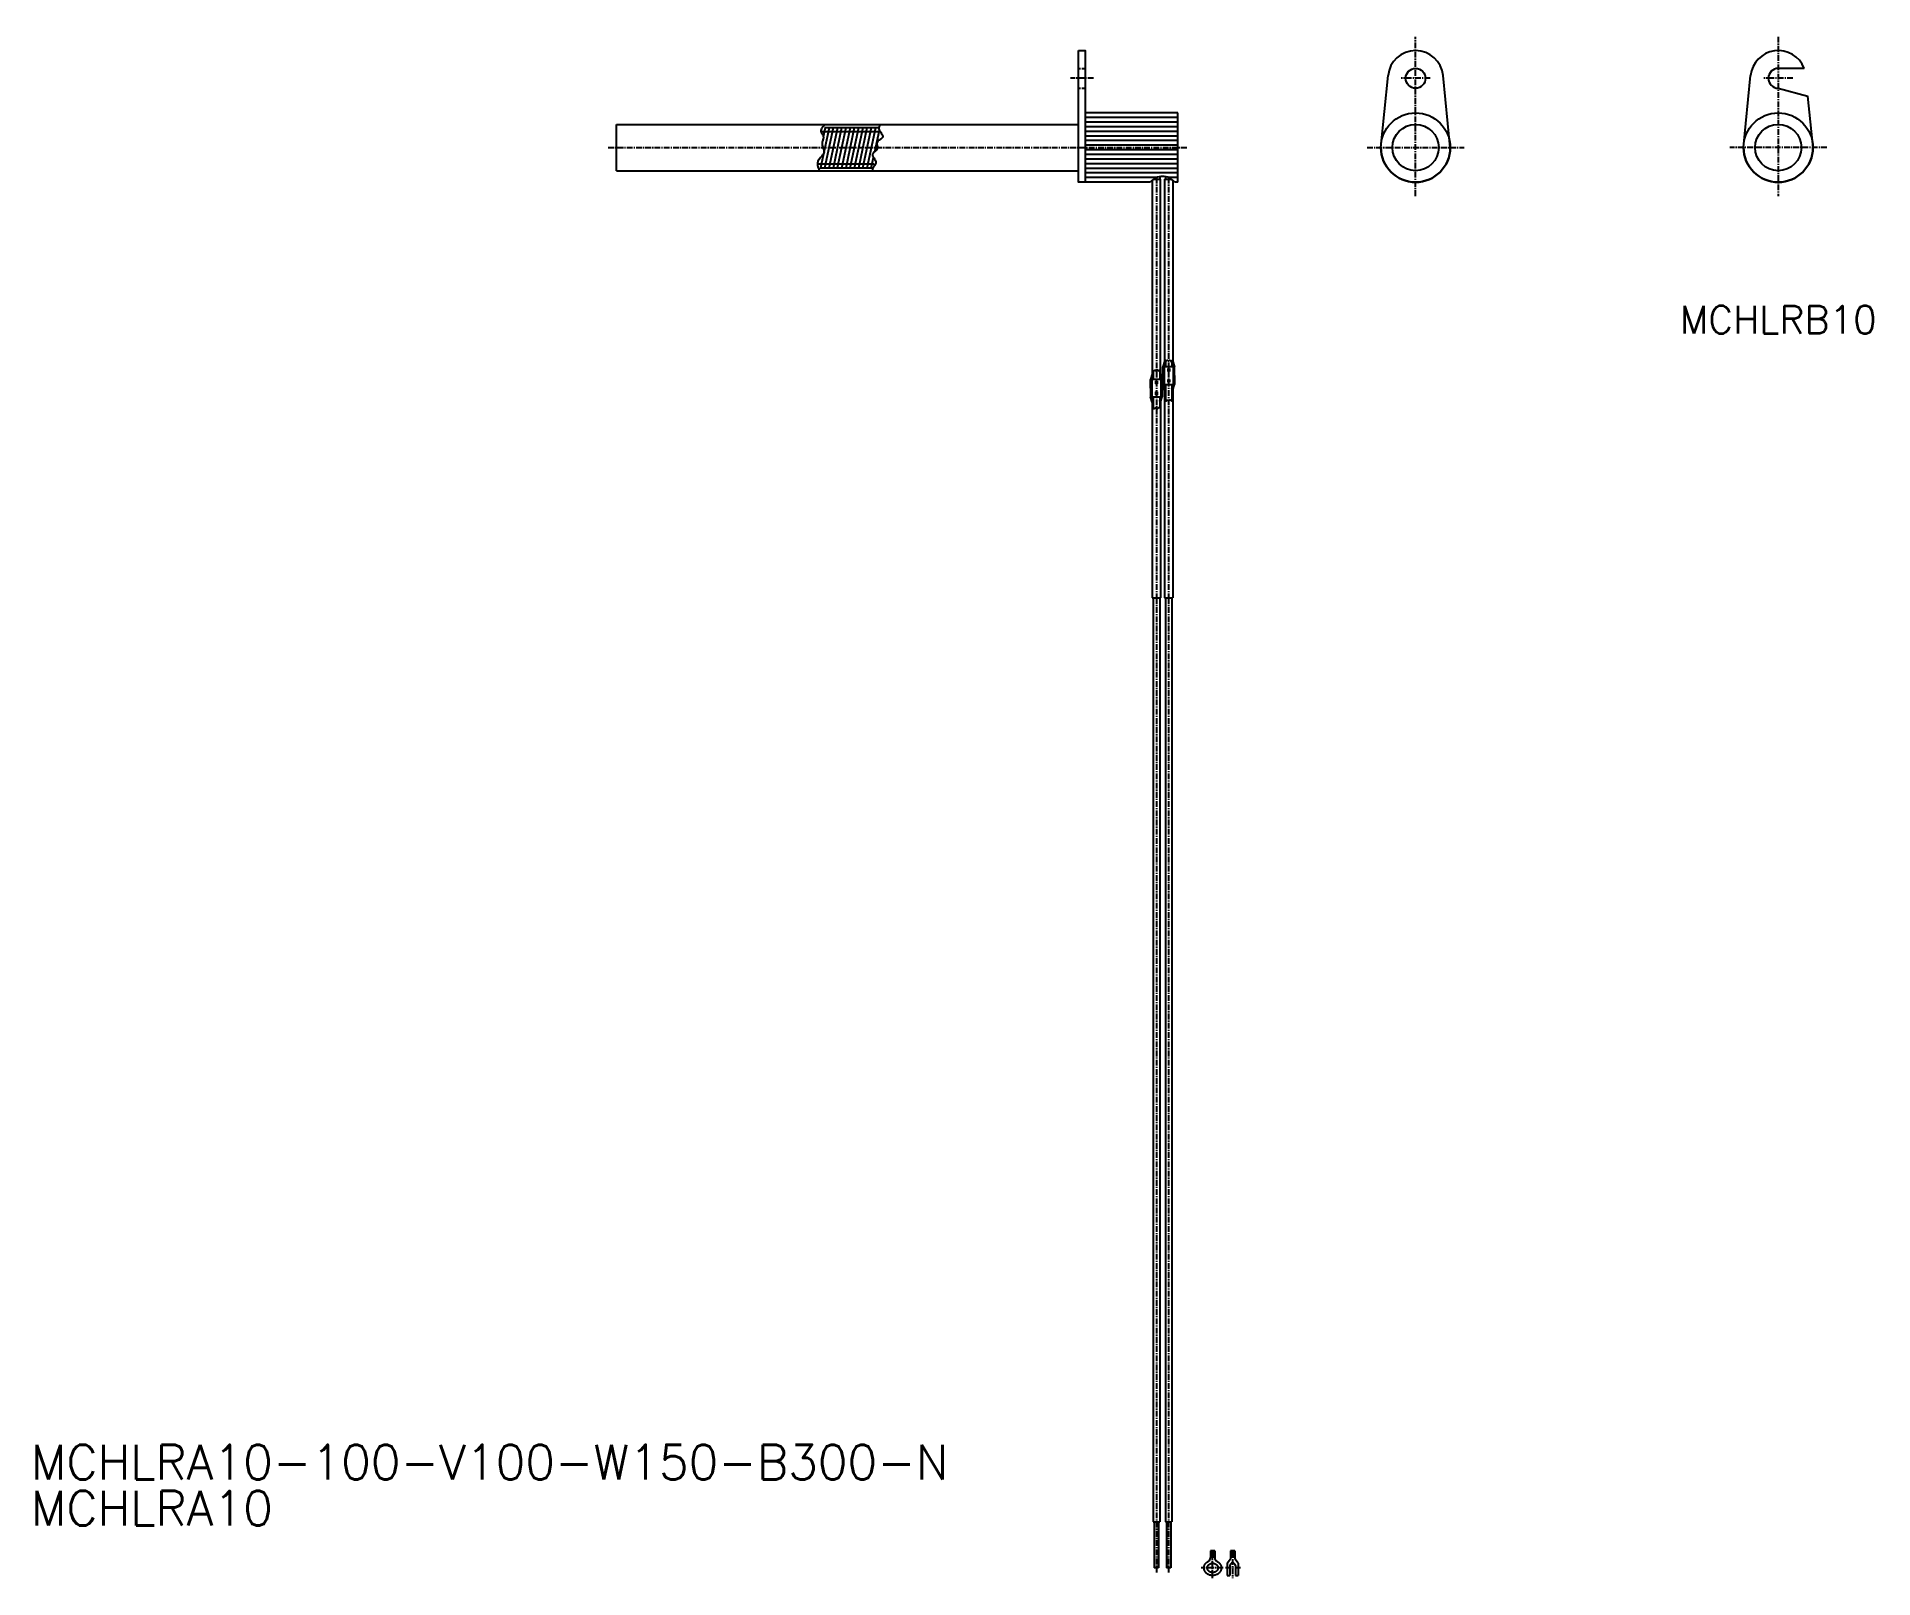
# Model space of a CAD drawing. Extents: x 65 to 462, y 37 to 370.
import ezdxf
from ezdxf.enums import TextEntityAlignment as Align

# ---------------------------------------------------------------- set-up
doc = ezdxf.new("R2010")
doc.units = 0
doc.linetypes.add('CENTER', pattern=[2, 1.25, -0.25, 0.25, -0.25])
doc.linetypes.add('DASHED', pattern=[0.75, 0.5, -0.25])
doc.layers.get('0').update_dxf_attribs({"linetype": 'CONTINUOUS'})
doc.layers.add('CENTER', color=1, linetype='CENTER')
doc.styles.get("Standard").update_dxf_attribs({"font": 'txt.shx', "bigfont": 'extfont.shx'})

msp = doc.modelspace()

# ---------------------------------------------------------------- linework, layer by layer
at = {"color": 3, "linetype": 'DASHED'}
for p, q in [((290.08, 363.6), (291.58, 363.6)), ((290.08, 359.3), (291.58, 359.3))]:
    msp.add_line(p, q, dxfattribs=at)
at = {"color": 7, "linetype": 'CONTINUOUS'}
for p, q in [((355.58, 346.45), (357.11, 362.05)), ((370.58, 346.45), (369.05, 362.05)), ((434.04, 346.45), (435.61, 362.05)), ((447.18, 363.6), (441.58, 363.6)), ((441.58, 359.3), (448, 357.58)), ((311.58, 353.95), (291.58, 353.95)), ((311.58, 338.95), (311.58, 353.95)), ((449.12, 346.45), (448, 357.58)), ((190.08, 351.45), (290.08, 351.45)), ((190.08, 341.45), (190.08, 351.45)), ((311.58, 352.95), (291.58, 352.95)), ((311.58, 351.95), (291.58, 351.95)), ((311.58, 350.95), (291.58, 350.95)), ((311.58, 349.95), (291.58, 349.95)), ((311.58, 348.95), (291.58, 348.95)), ((311.58, 347.95), (291.58, 347.95)), ((311.58, 346.95), (291.58, 346.95)), ((311.58, 345.95), (291.58, 345.95)), ((311.58, 344.95), (291.58, 344.95)), ((311.58, 343.95), (291.58, 343.95)), ((311.58, 342.95), (291.58, 342.95)), ((311.58, 341.95), (291.58, 341.95)), ((190.08, 341.45), (290.08, 341.45)), ((311.58, 340.95), (291.58, 340.95)), ((306.99, 339.95), (291.58, 339.95)), ((305.65, 338.95), (291.58, 338.95)), ((306.05, 339.36), (306.05, 297.42)), ((306.35, 339.6), (307.89, 339.6)), ((307.69, 340.16), (307.69, 339.6)), ((307.89, 297.42), (307.89, 339.6)), ((308.71, 339.6), (308.71, 300.12)), ((308.71, 339.6), (310.25, 339.6)), ((308.91, 340.16), (308.91, 339.6)), ((311.58, 339.95), (309.61, 339.95)), ((310.55, 339.36), (310.55, 300.12)), ((311.58, 338.95), (310.95, 338.95)), ((306.05, 298.29), (306.09, 298.26)), ((307.82, 298.19), (307.89, 298.12)), ((308.71, 300.12), (308.38, 298.96)), ((308.38, 297.07), (308.38, 298.96)), ((310.55, 300.12), (310.88, 298.96)), ((310.88, 297.07), (310.88, 298.96)), ((306.05, 297.42), (305.72, 296.27)), ((305.72, 294.37), (305.72, 296.27)), ((305.72, 294.37), (305.72, 292.47)), ((307.89, 297.42), (308.22, 296.27)), ((308.22, 294.37), (308.22, 296.27)), ((308.22, 294.37), (308.22, 292.47)), ((308.38, 297.07), (308.38, 295.17)), ((308.71, 294.02), (308.38, 295.17)), ((310.55, 294.02), (310.88, 295.17)), ((310.88, 297.07), (310.88, 295.17)), ((306.05, 291.32), (305.72, 292.47)), ((306.05, 291.32), (306.05, 248.95)), ((307.89, 291.32), (308.22, 292.47)), ((307.89, 291.32), (307.89, 248.95)), ((308.71, 294.02), (308.71, 248.95)), ((310.55, 294.02), (310.55, 248.95)), ((306.05, 248.95), (307.89, 248.95)), ((306.25, 248.95), (306.25, 48.95)), ((307.69, 248.95), (307.69, 48.95)), ((308.71, 248.95), (310.55, 248.95)), ((308.91, 248.95), (308.91, 48.95)), ((310.35, 248.95), (310.35, 48.95)), ((306.25, 48.95), (307.69, 48.95)), ((306.51, 48.95), (306.51, 38.95)), ((307.43, 48.95), (307.43, 38.95)), ((308.91, 48.95), (310.35, 48.95)), ((309.17, 48.95), (309.17, 38.95)), ((310.09, 48.95), (310.09, 38.95)), ((319.61, 42.61), (318.69, 42.61)), ((318.69, 42.61), (318.69, 41.17)), ((318.69, 41.37), (319.61, 41.37)), ((318.96, 42.61), (318.96, 41.37)), ((319.34, 42.61), (319.34, 41.37)), ((319.61, 42.61), (319.61, 41.17)), ((322.33, 39.96), (323.02, 40.9)), ((322.33, 39.96), (322.33, 37.31)), ((323.02, 42.61), (323.02, 40.9)), ((323.94, 42.61), (323.02, 42.61)), ((323.02, 41.37), (323.94, 41.37)), ((323.29, 42.61), (323.29, 41.37)), ((323.68, 42.61), (323.68, 41.37)), ((323.94, 42.61), (323.94, 40.9)), ((324.64, 39.96), (323.94, 40.9)), ((324.64, 39.96), (324.64, 37.31)), ((307.43, 38.95), (306.51, 38.95)), ((310.09, 38.95), (309.17, 38.95)), ((322.33, 37.31), (322.9, 37.31)), ((322.9, 39.44), (322.9, 37.31)), ((324.07, 39.44), (324.07, 37.31)), ((324.07, 37.31), (324.64, 37.31))]:
    msp.add_line(p, q, dxfattribs=at)
at = {"color": 3, "linetype": 'CONTINUOUS'}
for p, q in [((234.32, 342.12), (236.18, 350.83)), ((234.43, 349.94), (246.95, 349.94)), ((234.89, 348.82), (235.32, 350.83)), ((235.16, 350.83), (247.11, 350.83)), ((235.23, 342.09), (237.09, 350.83)), ((236.14, 342.09), (238.01, 350.83)), ((237.05, 342.09), (238.92, 350.83)), ((237.98, 342.13), (239.83, 350.83)), ((238.88, 342.09), (240.75, 350.83)), ((239.79, 342.09), (241.66, 350.83)), ((240.7, 342.08), (242.57, 350.83)), ((241.62, 342.09), (243.49, 350.83)), ((242.53, 342.07), (244.4, 350.83)), ((243.45, 342.09), (245.31, 350.83)), ((244.36, 342.09), (246.23, 350.83)), ((246.01, 345.56), (247.01, 350.23)), ((247.11, 351.29), (247.12, 351.29)), ((233.65, 342.96), (245.9, 342.96)), ((234.1, 342.07), (245.53, 342.07)), ((245.27, 342.09), (245.75, 344.31)), ((306.25, 298.15), (306.25, 296.25)), ((307.69, 298.27), (307.69, 296.25)), ((308.91, 299.91), (308.63, 298.95)), ((309.63, 298.95), (308.63, 298.95)), ((308.63, 298.95), (308.63, 295.19)), ((308.71, 300.66), (308.84, 300.47)), ((308.91, 300.38), (308.91, 298.95)), ((309.45, 298.59), (309.45, 297.97)), ((309.63, 298.59), (309.45, 298.59)), ((310.63, 298.95), (309.63, 298.95)), ((309.81, 298.59), (309.63, 298.59)), ((309.81, 298.59), (309.81, 297.97)), ((310.35, 300.3), (310.35, 298.95)), ((310.35, 299.91), (310.63, 298.95)), ((310.55, 300.62), (310.44, 300.44)), ((310.63, 298.95), (310.63, 295.19)), ((306.25, 297.21), (305.97, 296.25)), ((306.97, 296.25), (305.97, 296.25)), ((305.97, 296.25), (305.97, 292.49)), ((306.79, 295.89), (306.79, 295.27)), ((306.97, 295.89), (306.79, 295.89)), ((306.97, 295.27), (306.79, 295.27)), ((307.96, 296.25), (306.97, 296.25)), ((307.15, 295.89), (306.97, 295.89)), ((307.15, 295.27), (306.97, 295.27)), ((307.15, 295.89), (307.15, 295.27)), ((307.69, 297.21), (307.96, 296.25)), ((307.96, 296.25), (307.96, 292.49)), ((308.63, 295.19), (310.63, 295.19)), ((308.91, 294.23), (308.63, 295.19)), ((308.91, 295.19), (308.91, 291.71)), ((309.63, 297.97), (309.45, 297.97)), ((309.63, 296.26), (309.45, 296.26)), ((309.45, 296.26), (309.45, 295.65)), ((309.63, 295.65), (309.45, 295.65)), ((309.81, 297.97), (309.63, 297.97)), ((309.81, 296.26), (309.63, 296.26)), ((309.81, 295.65), (309.63, 295.65)), ((309.81, 296.26), (309.81, 295.65)), ((310.35, 295.19), (310.35, 291.68)), ((310.35, 294.23), (310.63, 295.19)), ((306.25, 291.53), (305.97, 292.49)), ((305.97, 292.49), (307.96, 292.49)), ((306.25, 292.49), (306.25, 290.01)), ((306.97, 293.57), (306.79, 293.57)), ((306.79, 293.57), (306.79, 292.95)), ((306.97, 292.95), (306.79, 292.95)), ((307.15, 293.57), (306.97, 293.57)), ((307.15, 292.95), (306.97, 292.95)), ((307.15, 293.57), (307.15, 292.95)), ((307.69, 292.49), (307.69, 290.12)), ((307.69, 291.53), (307.96, 292.49)), ((308.71, 291.87), (308.82, 291.78)), ((310.55, 291.9), (310.47, 291.81)), ((306.05, 290.15), (306.13, 290.1)), ((307.8, 290.03), (307.89, 289.94))]:
    msp.add_line(p, q, dxfattribs=at)
for p, q in [((318.06, 40.29), (318.16, 40.35)), ((320.14, 40.35), (320.24, 40.29))]:
    msp.add_line(p, q)
at = {"color": 7, "linetype": 'CONTINUOUS'}
msp.add_lwpolyline([(290.08, 367.45), (291.58, 367.45), (291.58, 338.95), (290.08, 338.95)], close=True, dxfattribs=at)
at = {"color": 3, "linetype": 'CONTINUOUS', "flags": 128}
for points in [[(235.29, 351.45), (235.16, 351.33), (234.96, 351.13), (234.79, 350.94), (234.63, 350.75), (234.5, 350.55), (234.41, 350.36), (234.36, 350.16), (234.35, 349.97), (234.4, 349.77), (234.43, 349.68), (234.48, 349.6), (234.53, 349.51), (234.59, 349.42), (234.65, 349.33), (234.71, 349.24), (234.76, 349.15), (234.81, 349.06), (234.85, 348.96), (234.88, 348.87), (234.9, 348.73), (234.9, 348.59), (234.88, 348.45), (234.84, 348.31), (234.8, 348.16), (234.75, 348.02), (234.7, 347.87), (234.66, 347.72), (234.62, 347.57), (234.6, 347.41), (234.61, 347.2), (234.64, 346.98), (234.69, 346.76), (234.76, 346.54), (234.84, 346.33), (234.91, 346.12), (234.97, 345.91), (235.02, 345.71), (235.04, 345.52), (235.02, 345.33), (234.96, 345.15), (234.86, 344.97), (234.73, 344.79), (234.58, 344.62), (234.42, 344.45), (234.25, 344.28), (234.09, 344.1), (233.94, 343.92), (233.8, 343.73), (233.7, 343.53), (233.66, 343.39), (233.62, 343.25), (233.61, 343.11), (233.6, 342.96), (233.61, 342.81), (233.62, 342.66), (233.65, 342.51), (233.68, 342.36), (233.72, 342.22), (233.77, 342.07), (233.81, 341.98), (233.84, 341.89), (233.88, 341.79), (233.92, 341.7), (233.97, 341.61), (234.01, 341.52), (234.05, 341.45)], [(247.21, 351.45), (247.2, 351.44), (247.12, 351.31), (247.05, 351.17), (246.99, 351.04), (246.94, 350.91), (246.91, 350.78), (246.91, 350.64), (246.92, 350.5), (246.97, 350.32), (247.06, 350.13), (247.17, 349.94), (247.3, 349.75), (247.43, 349.57), (247.55, 349.38), (247.65, 349.21), (247.72, 349.04), (247.75, 348.88), (247.73, 348.73), (247.67, 348.61), (247.57, 348.5), (247.45, 348.39), (247.3, 348.28), (247.15, 348.18), (246.99, 348.07), (246.84, 347.95), (246.71, 347.83), (246.6, 347.7), (246.53, 347.55), (246.49, 347.43), (246.49, 347.29), (246.49, 347.15), (246.51, 347), (246.54, 346.85), (246.57, 346.71), (246.59, 346.56), (246.6, 346.42), (246.59, 346.28), (246.55, 346.15), (246.49, 346.02), (246.39, 345.9), (246.27, 345.78), (246.15, 345.67), (246.01, 345.57), (245.88, 345.46), (245.76, 345.36), (245.65, 345.25), (245.57, 345.14), (245.51, 345.03), (245.5, 344.87), (245.54, 344.7), (245.62, 344.52), (245.73, 344.34), (245.85, 344.15), (245.98, 343.96), (246.1, 343.76), (246.19, 343.57), (246.26, 343.38), (246.27, 343.2), (246.25, 343.06), (246.2, 342.93), (246.12, 342.79), (246.03, 342.66), (245.93, 342.53), (245.83, 342.4), (245.73, 342.27), (245.65, 342.13), (245.58, 341.99), (245.54, 341.85), (245.53, 341.79), (245.53, 341.72), (245.53, 341.66), (245.54, 341.59), (245.55, 341.52), (245.56, 341.45), (245.56, 341.45)], [(306.09, 298.26), (306.12, 298.24), (306.15, 298.21), (306.18, 298.19), (306.21, 298.17), (306.25, 298.15), (306.28, 298.14), (306.31, 298.13), (306.34, 298.12), (306.37, 298.12), (306.4, 298.13), (306.42, 298.14), (306.45, 298.15), (306.47, 298.16), (306.49, 298.17), (306.52, 298.19), (306.54, 298.2), (306.56, 298.22), (306.59, 298.23), (306.61, 298.24), (306.64, 298.24), (306.69, 298.24), (306.74, 298.22), (306.79, 298.19), (306.84, 298.16), (306.89, 298.13), (306.94, 298.1), (306.99, 298.08), (307.03, 298.06), (307.07, 298.06), (307.11, 298.08), (307.13, 298.1), (307.15, 298.13), (307.16, 298.15), (307.18, 298.18), (307.2, 298.21), (307.21, 298.24), (307.23, 298.27), (307.24, 298.29), (307.26, 298.3), (307.28, 298.3), (307.3, 298.3), (307.32, 298.28), (307.35, 298.25), (307.37, 298.23), (307.4, 298.19), (307.42, 298.16), (307.44, 298.14), (307.47, 298.11), (307.49, 298.1), (307.52, 298.1), (307.53, 298.11), (307.55, 298.12), (307.56, 298.14), (307.58, 298.16), (307.59, 298.18), (307.61, 298.2), (307.62, 298.23), (307.64, 298.24), (307.66, 298.26), (307.67, 298.27), (307.69, 298.27), (307.7, 298.27), (307.71, 298.27), (307.73, 298.26), (307.74, 298.25), (307.76, 298.24), (307.77, 298.23), (307.79, 298.22), (307.8, 298.2), (307.82, 298.19)], [(308.84, 300.47), (308.86, 300.44), (308.89, 300.41), (308.91, 300.38), (308.93, 300.36), (308.95, 300.33), (308.97, 300.31), (309, 300.3), (309.02, 300.29), (309.04, 300.28), (309.07, 300.28), (309.09, 300.29), (309.12, 300.31), (309.14, 300.33), (309.17, 300.35), (309.2, 300.37), (309.22, 300.39), (309.25, 300.41), (309.28, 300.43), (309.3, 300.44), (309.33, 300.44), (309.35, 300.43), (309.37, 300.42), (309.4, 300.4), (309.42, 300.38), (309.44, 300.36), (309.47, 300.34), (309.49, 300.32), (309.51, 300.3), (309.54, 300.29), (309.56, 300.28), (309.59, 300.28), (309.62, 300.29), (309.65, 300.31), (309.68, 300.33), (309.7, 300.35), (309.73, 300.37), (309.76, 300.39), (309.79, 300.41), (309.82, 300.42), (309.84, 300.43), (309.88, 300.42), (309.91, 300.41), (309.94, 300.38), (309.97, 300.34), (310, 300.31), (310.03, 300.27), (310.06, 300.23), (310.09, 300.19), (310.12, 300.16), (310.15, 300.15), (310.18, 300.14), (310.21, 300.15), (310.23, 300.16), (310.26, 300.18), (310.29, 300.22), (310.32, 300.25), (310.35, 300.3), (310.38, 300.34), (310.41, 300.39), (310.44, 300.44)], [(308.82, 291.78), (308.85, 291.75), (308.88, 291.73), (308.91, 291.7), (308.95, 291.68), (308.98, 291.66), (309.01, 291.65), (309.04, 291.64), (309.07, 291.63), (309.1, 291.63), (309.12, 291.64), (309.15, 291.65), (309.17, 291.66), (309.19, 291.68), (309.21, 291.7), (309.23, 291.71), (309.25, 291.73), (309.27, 291.75), (309.29, 291.76), (309.32, 291.77), (309.34, 291.78), (309.37, 291.78), (309.4, 291.77), (309.43, 291.77), (309.46, 291.75), (309.49, 291.74), (309.52, 291.73), (309.55, 291.71), (309.58, 291.7), (309.61, 291.7), (309.64, 291.7), (309.67, 291.7), (309.71, 291.72), (309.74, 291.73), (309.77, 291.75), (309.8, 291.78), (309.83, 291.8), (309.86, 291.82), (309.89, 291.83), (309.92, 291.84), (309.95, 291.84), (309.98, 291.84), (310.01, 291.82), (310.05, 291.8), (310.08, 291.78), (310.11, 291.75), (310.14, 291.72), (310.18, 291.7), (310.21, 291.67), (310.24, 291.66), (310.27, 291.65), (310.29, 291.65), (310.31, 291.66), (310.33, 291.67), (310.35, 291.68), (310.37, 291.7), (310.39, 291.72), (310.41, 291.74), (310.43, 291.76), (310.45, 291.79), (310.47, 291.81)], [(306.13, 290.1), (306.16, 290.07), (306.19, 290.04), (306.23, 290.02), (306.26, 290), (306.3, 289.98), (306.33, 289.96), (306.36, 289.95), (306.4, 289.94), (306.43, 289.94), (306.47, 289.94), (306.5, 289.95), (306.54, 289.96), (306.58, 289.98), (306.62, 290.01), (306.66, 290.03), (306.69, 290.05), (306.73, 290.07), (306.77, 290.09), (306.81, 290.1), (306.85, 290.1), (306.89, 290.09), (306.92, 290.07), (306.96, 290.05), (307, 290.03), (307.04, 290.01), (307.07, 289.98), (307.11, 289.96), (307.14, 289.95), (307.18, 289.94), (307.21, 289.94), (307.24, 289.95), (307.28, 289.97), (307.31, 289.99), (307.34, 290.03), (307.37, 290.06), (307.4, 290.09), (307.43, 290.12), (307.46, 290.15), (307.49, 290.17), (307.53, 290.19), (307.55, 290.19), (307.58, 290.19), (307.61, 290.18), (307.63, 290.17), (307.66, 290.15), (307.69, 290.13), (307.71, 290.11), (307.74, 290.08), (307.77, 290.05), (307.8, 290.03)]]:
    msp.add_lwpolyline(points, dxfattribs=at)
at = {"color": 7, "linetype": 'CONTINUOUS'}
for points in [[(320.24, 40.29, 0), (320.3, 40.25, 0), (320.35, 40.21, 0), (320.41, 40.17, 0), (320.47, 40.12, 0), (320.52, 40.08, 0), (320.57, 40.03, 0), (320.62, 39.98, 0), (320.66, 39.93, 0), (320.7, 39.88, 0), (320.74, 39.82, 0), (320.78, 39.77, 0), (320.82, 39.71, 0), (320.85, 39.65, 0), (320.88, 39.59, 0), (320.91, 39.53, 0), (320.94, 39.47, 0), (320.96, 39.41, 0), (320.98, 39.35, 0), (320.99, 39.28, 0), (321.01, 39.22, 0), (321.02, 39.16, 0), (321.03, 39.09, 0), (321.03, 39.03, 0), (321.03, 38.96, 0), (321.03, 38.9, 0), (321.03, 38.83, 0), (321.02, 38.77, 0), (321.01, 38.7, 0), (321, 38.64, 0), (320.98, 38.58, 0), (320.97, 38.51, 0), (320.94, 38.45, 0), (320.92, 38.39, 0), (320.89, 38.33, 0), (320.86, 38.27, 0), (320.83, 38.21, 0), (320.8, 38.15, 0), (320.76, 38.1, 0), (320.72, 38.04, 0), (320.68, 37.99, 0), (320.63, 37.94, 0), (320.59, 37.89, 0), (320.54, 37.84, 0), (320.49, 37.79, 0), (320.43, 37.75, 0), (320.38, 37.7, 0), (320.32, 37.66, 0), (320.26, 37.62, 0), (320.2, 37.59, 0), (320.14, 37.55, 0), (320.07, 37.52, 0), (320.01, 37.49, 0), (319.94, 37.46, 0), (319.87, 37.43, 0), (319.8, 37.41, 0), (319.73, 37.39, 0), (319.66, 37.37, 0), (319.59, 37.35, 0), (319.52, 37.34, 0), (319.45, 37.33, 0), (319.37, 37.32, 0), (319.3, 37.31, 0), (319.22, 37.31, 0), (319.15, 37.31, 0), (319.08, 37.31, 0), (319, 37.31, 0), (318.93, 37.32, 0), (318.85, 37.33, 0), (318.78, 37.34, 0), (318.71, 37.35, 0), (318.64, 37.37, 0), (318.57, 37.39, 0), (318.49, 37.41, 0), (318.43, 37.43, 0), (318.36, 37.46, 0), (318.29, 37.49, 0), (318.23, 37.52, 0), (318.16, 37.55, 0), (318.1, 37.59, 0), (318.04, 37.62, 0), (317.98, 37.66, 0), (317.92, 37.7, 0), (317.87, 37.75, 0), (317.81, 37.79, 0), (317.76, 37.84, 0), (317.71, 37.89, 0), (317.67, 37.94, 0), (317.62, 37.99, 0), (317.58, 38.04, 0), (317.54, 38.1, 0), (317.5, 38.15, 0), (317.47, 38.21, 0), (317.44, 38.27, 0), (317.41, 38.33, 0), (317.38, 38.39, 0), (317.36, 38.45, 0), (317.33, 38.51, 0), (317.32, 38.58, 0), (317.3, 38.64, 0), (317.29, 38.7, 0), (317.28, 38.77, 0), (317.27, 38.83, 0), (317.27, 38.9, 0), (317.27, 38.96, 0), (317.27, 39.03, 0), (317.27, 39.09, 0), (317.28, 39.16, 0), (317.29, 39.22, 0), (317.31, 39.28, 0), (317.32, 39.35, 0), (317.34, 39.41, 0), (317.36, 39.47, 0), (317.39, 39.53, 0), (317.42, 39.59, 0), (317.45, 39.65, 0), (317.48, 39.71, 0), (317.52, 39.77, 0), (317.55, 39.82, 0), (317.6, 39.88, 0), (317.64, 39.93, 0), (317.68, 39.98, 0), (317.73, 40.03, 0), (317.78, 40.08, 0), (317.83, 40.12, 0), (317.89, 40.17, 0), (317.94, 40.21, 0), (318, 40.25, 0), (318.06, 40.29, 0)], [(320.3, 38.95, 0), (320.3, 38.9, 0), (320.3, 38.85, 0), (320.29, 38.8, 0), (320.28, 38.75, 0), (320.27, 38.7, 0), (320.25, 38.66, 0), (320.24, 38.61, 0), (320.22, 38.56, 0), (320.19, 38.52, 0), (320.17, 38.48, 0), (320.14, 38.43, 0), (320.11, 38.39, 0), (320.08, 38.35, 0), (320.04, 38.31, 0), (320, 38.27, 0), (319.97, 38.24, 0), (319.92, 38.2, 0), (319.88, 38.17, 0), (319.84, 38.14, 0), (319.79, 38.11, 0), (319.74, 38.09, 0), (319.69, 38.06, 0), (319.64, 38.04, 0), (319.59, 38.02, 0), (319.54, 38, 0), (319.48, 37.99, 0), (319.43, 37.97, 0), (319.38, 37.96, 0), (319.32, 37.95, 0), (319.26, 37.95, 0), (319.21, 37.94, 0), (319.15, 37.94, 0), (319.09, 37.94, 0), (319.04, 37.95, 0), (318.98, 37.95, 0), (318.92, 37.96, 0), (318.87, 37.97, 0), (318.81, 37.99, 0), (318.76, 38, 0), (318.71, 38.02, 0), (318.66, 38.04, 0), (318.61, 38.06, 0), (318.56, 38.09, 0), (318.51, 38.11, 0), (318.46, 38.14, 0), (318.42, 38.17, 0), (318.37, 38.2, 0), (318.33, 38.24, 0), (318.29, 38.27, 0), (318.26, 38.31, 0), (318.22, 38.35, 0), (318.19, 38.39, 0), (318.16, 38.43, 0), (318.13, 38.48, 0), (318.11, 38.52, 0), (318.08, 38.56, 0), (318.06, 38.61, 0), (318.05, 38.66, 0), (318.03, 38.7, 0), (318.02, 38.75, 0), (318.01, 38.8, 0), (318, 38.85, 0), (318, 38.9, 0), (318, 38.95, 0), (318, 39, 0), (318, 39.05, 0), (318.01, 39.1, 0), (318.02, 39.15, 0), (318.03, 39.19, 0), (318.05, 39.24, 0), (318.06, 39.29, 0), (318.08, 39.33, 0), (318.11, 39.38, 0), (318.13, 39.42, 0), (318.16, 39.47, 0), (318.19, 39.51, 0), (318.22, 39.55, 0), (318.26, 39.59, 0), (318.29, 39.63, 0), (318.33, 39.66, 0), (318.37, 39.7, 0), (318.42, 39.73, 0), (318.46, 39.76, 0), (318.51, 39.79, 0), (318.56, 39.81, 0), (318.61, 39.84, 0), (318.66, 39.86, 0), (318.71, 39.88, 0), (318.76, 39.9, 0), (318.81, 39.91, 0), (318.87, 39.93, 0), (318.92, 39.94, 0), (318.98, 39.95, 0), (319.04, 39.95, 0), (319.09, 39.95, 0), (319.15, 39.96, 0), (319.21, 39.95, 0), (319.26, 39.95, 0), (319.32, 39.95, 0), (319.38, 39.94, 0), (319.43, 39.93, 0), (319.48, 39.91, 0), (319.54, 39.9, 0), (319.59, 39.88, 0), (319.64, 39.86, 0), (319.69, 39.84, 0), (319.74, 39.81, 0), (319.79, 39.79, 0), (319.84, 39.76, 0), (319.88, 39.73, 0), (319.92, 39.7, 0), (319.97, 39.66, 0), (320, 39.63, 0), (320.04, 39.59, 0), (320.08, 39.55, 0), (320.11, 39.51, 0), (320.14, 39.47, 0), (320.17, 39.42, 0), (320.19, 39.38, 0), (320.22, 39.33, 0), (320.24, 39.29, 0), (320.25, 39.24, 0), (320.27, 39.19, 0), (320.28, 39.15, 0), (320.29, 39.1, 0), (320.3, 39.05, 0), (320.3, 39, 0), (320.3, 38.95, 0)]]:
    msp.add_polyline3d(points, dxfattribs=at)
for centre, radius in [((363.08, 361.45), 2.15), ((363.08, 346.45), 7.5), ((441.58, 346.45), 7.5), ((363.08, 346.45), 5), ((441.58, 346.45), 5)]:
    msp.add_circle(centre, radius, dxfattribs=at)
for centre, radius, start, end in [((363.08, 361.45), 6, 5.7392, 174.2608), ((441.58, 361.45), 6, 20.9979, 174.2608), ((441.58, 361.45), 2.15, 90, 270), ((363.08, 346.45), 7.5, 180, 0), ((441.58, 346.45), 7.5, 180, 0), ((308.3, 336.79), 3.42, 39.1535, 140.8465), ((317.78, 41.17), 0.908, 294.6289, 359.7621), ((320.52, 41.17), 0.908, 180.2379, 245.3711), ((323.48, 39.44), 0.585, 0, 180)]:
    msp.add_arc(centre, radius, start, end, dxfattribs=at)
at = {"layer": 'CENTER', "color": 1, "linetype": 'CENTER'}
for p, q in [((363.08, 335.95), (363.08, 370.42)), ((441.58, 370.45), (441.58, 335.95)), ((293.37, 361.45), (288.41, 361.45)), ((366.23, 361.45), (359.93, 361.45)), ((444.73, 361.45), (438.43, 361.45)), ((188.34, 346.45), (313.58, 346.45)), ((352.58, 346.45), (373.58, 346.45)), ((452.08, 346.45), (431.08, 346.45)), ((306.97, 339.94), (306.97, 248.95)), ((309.63, 339.94), (309.63, 248.95)), ((306.97, 248.95), (306.97, 48.95)), ((309.63, 248.95), (309.63, 48.95)), ((306.97, 48.95), (306.97, 37.95)), ((309.63, 48.95), (309.63, 37.95)), ((319.15, 36.7), (319.15, 42.85)), ((323.48, 42.85), (323.48, 36.7)), ((321.46, 38.95), (316.68, 38.95)), ((325.18, 38.95), (321.78, 38.95))]:
    msp.add_line(p, q, dxfattribs=at)

# ---------------------------------------------------------------- texts
at = {"color": 7, "linetype": 'CONTINUOUS'}
msp.add_text('MCHLRB10', height=6, dxfattribs=at).set_placement((441.58, 309.2), align=Align.MIDDLE)
for s, p in [('MCHLRA10-100-V100-W150-B300-N', (63.33, 61.86)), ('MCHLRA10', (63.33, 51.86))]:
    msp.add_text(s, height=7.5, dxfattribs=at).set_placement(p, align=Align.MIDDLE_LEFT)

doc.saveas('drawing.dxf')
